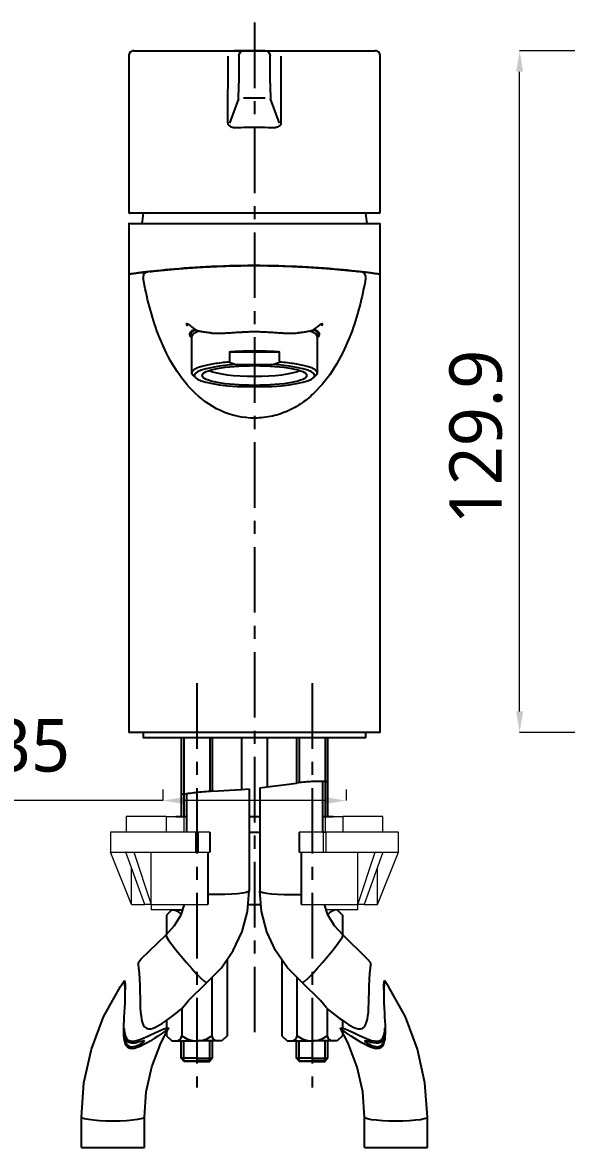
# Model space of a CAD drawing. Extents: x 0 to 790, y 0 to 579.
# Drawn here: x 235 to 338.8, y 168.7 to 383.2 of the extents above; entities that cross this region are included whole.
import ezdxf

# ---------------------------------------------------------------- set-up
doc = ezdxf.new("R2010")
doc.units = 0
doc.header["$LTSCALE"] = 10
doc.header["$MEASUREMENT"] = 0
doc.header["$PDMODE"] = 3
doc.header["$PDSIZE"] = -10
doc.linetypes.add('CENTER', pattern=[2, 1.25, -0.25, 0.25, -0.25])
doc.layers.get('0').update_dxf_attribs({"linetype": 'CONTINUOUS'})
doc.layers.get('DEFPOINTS').update_dxf_attribs({"linetype": 'CONTINUOUS'})
doc.layers.add('1', color=7, linetype='CONTINUOUS')
doc.layers.add('DEF_LAYER_ASSEM_MEMBER', color=7, linetype='CONTINUOUS')
doc.styles.add('Daelim Dimension', font='')
doc.styles.get('Daelim Dimension').set_extended_font_data('NanumGothic')
doc.dimstyles.new('DEFAULT', dxfattribs={"dimscale": 2, "dimtxt": 2, "dimasz": 2, "dimexe": 0, "dimexo": 2, "dimgap": 1, "dimtad": 1, "dimdec": 1, "dimzin": 9, "dimdsep": 46, "dimtxsty": 'Daelim Dimension', "dimcen": 0.5, "dimclrd": 252, "dimclre": 252, "dimclrt": 3, "dimadec": 1, "dimazin": 0, "dimtfac": 1, "dimtdec": 1, "dimtix": 1, "dimtmove": 0, "dimatfit": 3, "dimfxl": 1, "dimtolj": 1, "dimtzin": 1, "dimlwd": 9, "dimlwe": 9, "dimarcsym": 0})

# ---------------------------------------------------------------- blocks, each defined once
blk = doc.blocks.new('*D8')
at = {"color": 5, "lineweight": 9, "ltscale": 0.5, "transparency": 16777216}
for p, q in [((390.29, 377.81), (329.89, 377.81)), ((329.89, 251.86), (329.89, 373.81)), ((466.59, 247.86), (329.89, 247.86))]:
    blk.add_line(p, q, dxfattribs=at)
at = {"color": 5, "ltscale": 0.5, "transparency": 16777216}
for points in [[(329.22, 373.81), (330.55, 373.81), (329.89, 377.81)], [(329.22, 251.86), (330.55, 251.86), (329.89, 247.86)]]:
    blk.add_solid(points, dxfattribs=at)
at = {"layer": 'DEFPOINTS', "color": 0, "ltscale": 0.5, "transparency": 16777216}
for p in [(329.89, 377.81), (394.29, 377.81), (470.59, 247.86)]:
    blk.add_point(p, dxfattribs=at)
at = {"color": 7, "ltscale": 0.5, "transparency": 16777216, "insert": (316.48, 287.52), "char_height": 10, "attachment_point": 1, "rotation": 90, "style": 'Daelim Dimension'}
blk.add_mtext('\\A1;129.9', dxfattribs=at)
blk = doc.blocks.new('*D3')
at = {"color": 5, "lineweight": 9, "ltscale": 0.5, "transparency": 16777216}
for p, q in [((261.8, 236.97), (261.8, 234.88)), ((296.8, 236.97), (296.8, 234.88)), ((261.8, 234.88), (154.24, 234.88)), ((292.8, 234.88), (265.8, 234.88))]:
    blk.add_line(p, q, dxfattribs=at)
at = {"color": 5, "ltscale": 0.5, "transparency": 16777216}
for points in [[(265.8, 235.54), (265.8, 234.21), (261.8, 234.88)], [(292.8, 235.54), (292.8, 234.21), (296.8, 234.88)]]:
    blk.add_solid(points, dxfattribs=at)
at = {"layer": 'DEFPOINTS', "color": 0, "ltscale": 0.5, "transparency": 16777216}
for p in [(261.8, 240.97), (296.8, 240.97), (296.8, 234.88)]:
    blk.add_point(p, dxfattribs=at)
at = {"color": 7, "ltscale": 0.5, "transparency": 16777216, "insert": (201.83, 244.86), "char_height": 10, "attachment_point": 5, "style": 'Daelim Dimension'}
blk.add_mtext('\\A1;설치 구멍 {\\H1.25x;\\C256;Ø}35', dxfattribs=at)

msp = doc.modelspace()

# ---------------------------------------------------------------- linework, layer by layer
at = {"color": 1, "linetype": 'CENTER'}
for p, q in [((279.3, 383.2), (279.3, 189.42)), ((268.3, 257.26), (268.3, 180.16)), ((290.3, 257.26), (290.3, 180.16))]:
    msp.add_line(p, q, dxfattribs=at)
at = {"color": 7, "linetype": 'Continuous'}
for p, q in [((284.84, 237.88), (287.32, 238.22)), ((271.3, 236.66), (274.55, 236.86)), ((274.55, 236.86), (276.85, 237)), ((276.85, 237), (278.3, 237.13)), ((280.3, 237.32), (282.22, 237.54)), ((282.22, 237.54), (284.84, 237.88)), ((246.3, 168.74), (258.3, 168.74)), ((300.3, 168.74), (312.3, 168.74))]:
    msp.add_line(p, q, dxfattribs=at)
at = {"color": 0}
for p, q in [((263.52, 214.06), (262.52, 213.06)), ((262.52, 213.06), (262.52, 209.43)), ((263.52, 214.06), (265.61, 214.06)), ((295.07, 214.06), (296.07, 213.06)), ((296.07, 213.06), (296.07, 209.42)), ((274.07, 204.56), (274.07, 190.06)), ((284.52, 204.55), (284.52, 190.06)), ((271.18, 201.18), (271.18, 190.06)), ((287.41, 201.17), (287.41, 190.06)), ((265.41, 195.21), (265.41, 190.06)), ((293.18, 195.21), (293.18, 190.06)), ((262.52, 192.98), (262.52, 191.52)), ((296.07, 192.98), (296.07, 191.51)), ((262.52, 190.76), (262.52, 190.06)), ((262.52, 190.06), (263.52, 189.06)), ((263.52, 189.06), (268.3, 189.06)), ((273.07, 189.06), (268.3, 189.06)), ((274.07, 190.06), (273.07, 189.06)), ((284.52, 190.06), (285.52, 189.06)), ((285.52, 189.06), (290.3, 189.06)), ((295.07, 189.06), (290.3, 189.06)), ((296.07, 190.06), (295.07, 189.06)), ((296.07, 190.75), (296.07, 190.06))]:
    msp.add_line(p, q, dxfattribs=at)
for centre, radius, start, end in [((263.28, 211.31), 2.76, 42.4316, 84.8383), ((295.32, 211.31), 2.76, 95.1617, 137.6283), ((264.28, 190.2), 1.14, 271.0144, 352.8506), ((268.3, 193.73), 4.67, 231.7868, 270), ((268.3, 193.73), 4.67, 270, 308.2132), ((272.32, 190.2), 1.14, 187.1494, 268.9856), ((286.28, 190.2), 1.14, 271.0144, 352.8506), ((290.3, 193.73), 4.67, 231.7868, 270), ((290.3, 193.73), 4.67, 270, 308.2132), ((294.32, 190.2), 1.14, 187.1494, 268.9856)]:
    msp.add_arc(centre, radius, start, end, dxfattribs=at)
at = {"color": 7, "linetype": 'Continuous'}
for points, start_tangent, end_tangent in [([(293.3, 238.46), (292.22, 238.5), (291.08, 238.51), (289.89, 238.47), (288.63, 238.37), (287.3, 238.22)], (-0.998155, 0.06072), (-0.99186, -0.127337)), ([(271.3, 236.66), (269.61, 236.53), (268.07, 236.37), (266.64, 236.2), (265.3, 236.05)], (-0.997496, -0.070729), (-0.994092, -0.108545))]:
    msp.add_spline(points, degree=3, dxfattribs=dict(at, start_tangent=start_tangent, end_tangent=end_tangent))
at = {"layer": '1'}
for p, q in [((277.25, 377.81), (275.41, 377.81)), ((275.41, 377.81), (277.27, 377.81)), ((281.33, 377.81), (277.27, 377.81)), ((277.27, 377.81), (281.33, 377.81)), ((281.33, 377.81), (283.19, 377.81)), ((255.3, 376.81), (255.3, 347.14)), ((255.3, 376.81), (255.3, 376.81)), ((274.24, 364.21), (274.26, 376.8)), ((276.3, 376.81), (276.3, 371.63)), ((282.3, 371.63), (282.3, 376.81)), ((284.33, 376.8), (284.35, 364.2)), ((303.3, 347.15), (303.3, 376.81)), ((303.3, 376.81), (303.3, 376.81)), ((276.22, 368.65), (274.55, 364.04)), ((277.23, 368.86), (281.36, 368.86)), ((284.05, 364.04), (282.38, 368.65)), ((303.07, 346.86), (255.53, 346.86)), ((255.3, 344.86), (255.3, 247.86)), ((303.3, 247.86), (303.3, 344.86)), ((267.31, 323.28), (267.31, 316.4)), ((291.29, 316.35), (291.29, 323.28)), ((274.5, 320.44), (284.09, 320.44)), ((275.97, 317.98), (282.63, 317.98)), ((267.53, 315.97), (268.02, 315.5)), ((290.58, 315.5), (291.07, 315.97)), ((275.97, 313.84), (282.63, 313.84)), ((303.3, 247.86), (255.3, 247.86)), ((258.05, 247.86), (258.05, 246.86)), ((300.55, 246.86), (258.05, 246.86)), ((265.3, 246.86), (265.3, 231.86)), ((265.8, 246.86), (265.8, 231.86)), ((270.8, 246.86), (270.8, 236.63)), ((271.3, 236.66), (271.3, 246.86)), ((276.8, 246.86), (276.8, 237)), ((281.8, 237.49), (281.8, 246.86)), ((287.3, 246.86), (287.3, 238.22)), ((287.8, 246.86), (287.8, 238.28)), ((292.8, 246.86), (292.8, 231.86)), ((293.3, 231.86), (293.3, 246.86)), ((300.55, 246.86), (300.55, 247.86)), ((264.3, 231.86), (266.3, 231.86)), ((278.3, 231.86), (280.3, 231.86)), ((292.3, 231.86), (294.3, 231.86)), ((278.3, 228.86), (280.3, 228.86)), ((278.07, 215.06), (280.52, 215.06))]:
    msp.add_line(p, q, dxfattribs=at)
at = {"layer": '1', "color": 7, "linetype": 'Continuous', "lineweight": 18}
for p, q in [((254.8, 231.86), (254.8, 228.86)), ((262.42, 231.86), (254.8, 231.86)), ((262.42, 231.86), (265.8, 231.86)), ((265.8, 231.86), (266.3, 231.86)), ((265.8, 231.86), (265.8, 228.86)), ((292.3, 231.86), (292.8, 231.86)), ((292.8, 231.86), (296.18, 231.86)), ((292.8, 231.86), (292.8, 228.86)), ((303.8, 231.86), (296.18, 231.86)), ((303.8, 228.86), (303.8, 231.86)), ((251.8, 228.86), (251.8, 225.06)), ((270.75, 228.86), (251.8, 228.86)), ((306.8, 228.86), (287.84, 228.86)), ((292.3, 228.86), (292.46, 228.86)), ((292.46, 228.86), (292.96, 228.86)), ((306.8, 225.06), (306.8, 228.86)), ((251.8, 225.06), (251.84, 225.06)), ((251.84, 225.06), (254.77, 225.06)), ((255.83, 215.06), (251.84, 225.06)), ((258.35, 215.06), (254.77, 225.06)), ((254.77, 225.06), (254.77, 225.06)), ((254.78, 225.06), (256.25, 225.06)), ((256.25, 225.06), (259.6, 215.06)), ((256.25, 225.06), (270.75, 225.06)), ((259.6, 215.06), (259.6, 225.06)), ((287.84, 225.06), (302.33, 225.06)), ((292.3, 225.06), (292.46, 225.06)), ((292.46, 225.06), (292.96, 225.06)), ((299, 215.06), (299, 225.06)), ((299, 215.06), (302.33, 225.06)), ((303.81, 225.06), (300.25, 215.06)), ((302.33, 225.06), (302.33, 225.06)), ((302.35, 225.06), (303.81, 225.06)), ((302.76, 215.06), (306.76, 225.06)), ((303.81, 225.06), (306.76, 225.06)), ((306.76, 225.06), (306.76, 225.06)), ((306.76, 225.06), (306.76, 225.06)), ((306.8, 225.06), (306.76, 225.06)), ((255.83, 215.06), (255.83, 222.09)), ((302.76, 215.06), (302.76, 222.13)), ((255.83, 215.06), (258.35, 215.06)), ((259.6, 215.06), (258.35, 215.06)), ((259.6, 215.06), (259.6, 214.06)), ((259.6, 215.06), (270.37, 215.06)), ((288.22, 215.06), (299, 215.06)), ((299, 214.06), (299, 215.06)), ((300.25, 215.06), (299, 215.06)), ((300.25, 215.06), (302.76, 215.06)), ((265.61, 214.06), (259.6, 214.06)), ((299, 214.06), (292.98, 214.06))]:
    msp.add_line(p, q, dxfattribs=at)
at = {"layer": '1', "color": 7, "linetype": 'Continuous', "lineweight": 13}
for p, q in [((262.42, 231.86), (262.42, 228.86)), ((296.18, 231.86), (296.18, 228.86)), ((292.46, 225.06), (292.46, 228.86)), ((292.96, 225.06), (292.96, 228.86))]:
    msp.add_line(p, q, dxfattribs=at)
at = {"layer": '1'}
for centre, start, end in [((307.55, 339.86), 171.9523, 174.261), ((251.05, 339.86), 5.739, 8.0477)]:
    msp.add_arc(centre, 50, start, end, dxfattribs=at)
for centre, major_axis, ratio, start_param, end_param in [((256.3, 376.81), (0, -1), 0.999993, 3.141265, 4.715975), ((277.27, 376.81), (0, -1), 0.99958, 3.141593, 4.712389), ((281.33, 376.81), (0, 1), 0.99958, 4.712389, 6.283185), ((302.3, 376.81), (0, 1), 0.999997, 4.711149, 6.283325), ((276.21, 371.63), (0, 3), 0.028986, 3.232122, 4.712389), ((282.39, 371.63), (0, 3), 0.028986, 1.570796, 3.051063), ((279.3, 323.77), (-12.4, 0), 0.188219, 5.956091, 6.540318), ((279.3, 323.77), (-12.2, 0), 0.188219, 5.936039, 6.283185), ((279.3, 323.28), (11.99, 0), 0.188219, 2.647184, 3.141593), ((279.3, 323.77), (11.49, 0), 0.188219, 2.827826, 3.059126), ((279.3, 323.28), (11.99, 0), 0.188219, 0, 0.496175), ((279.3, 323.77), (11.49, 0), 0.188219, 0.082369, 0.312981), ((279.3, 323.77), (-12.2, 0), 0.188219, 2.95457, 3.484026), ((279.3, 323.77), (-12.4, 0), 0.188219, 2.88446, 3.468687), ((279.3, 323.77), (-12.2, 0), 0.188219, 0, 0.187023), ((279.3, 315.91), (11.49, 0), 0.188219, 1.864554, 4.418631), ((279.3, 315.91), (11.49, 0), 0.188219, 5.006147, 7.560224), ((279.3, 317.54), (-9.39, 0), 0.188219, 0.400455, 1.570796), ((279.3, 317.54), (-9.39, 0), 0.188219, 1.570796, 2.741138)]:
    msp.add_ellipse(centre, major_axis=major_axis, ratio=ratio, start_param=start_param, end_param=end_param, dxfattribs=at)
msp.add_ellipse((279.3, 315.91), major_axis=(9.99, 0), ratio=0.188219, dxfattribs=at)
at = {"layer": '1', "color": 7, "linetype": 'Continuous', "lineweight": 18}
for centre, major_axis, ratio, start_param, end_param in [((279.98, 154.4), (-25.32, 70.62), 0.175251, 6.272916, 6.274254), ((279.95, 158.25), (23.99, 66.77), 0.180158, 0.118629, 0.120004)]:
    msp.add_ellipse(centre, major_axis=major_axis, ratio=ratio, start_param=start_param, end_param=end_param, dxfattribs=at)
at = {"layer": '1'}
for points, knots in [([(256.3, 377.81), (256.3, 377.81), (256.3, 377.81), (256.3, 377.81), (256.3, 377.81), (256.31, 377.81), (256.31, 377.81), (256.32, 377.81), (256.33, 377.81), (256.38, 377.81), (256.45, 377.81), (256.64, 377.81), (256.76, 377.81), (257.06, 377.81), (257.24, 377.81), (257.55, 377.81), (257.66, 377.81), (257.8, 377.81), (257.83, 377.81), (257.89, 377.81), (257.99, 377.81), (258.08, 377.81), (258.41, 377.81), (258.69, 377.81), (259.31, 377.81), (259.64, 377.81), (260.35, 377.81), (260.73, 377.81), (261.34, 377.81), (261.55, 377.81), (261.82, 377.81), (261.87, 377.81), (261.98, 377.81), (262.14, 377.81), (262.31, 377.81), (262.87, 377.81), (263.34, 377.81), (264.31, 377.81), (264.81, 377.81), (265.85, 377.81), (266.39, 377.81), (267.09, 377.81), (267.3, 377.81), (267.51, 377.81), (267.66, 377.81), (267.73, 377.81), (268.09, 377.81), (268.38, 377.81), (269.26, 377.81), (269.86, 377.81), (270.47, 377.81)], [0, 0, 0, 0, 0.017409, 0.017409, 0.026507, 0.026507, 0.035605, 0.035605, 0.053801, 0.053801, 0.126585, 0.126585, 0.19937, 0.19937, 0.272154, 0.272154, 0.308547, 0.308547, 0.317645, 0.317645, 0.326743, 0.344939, 0.344939, 0.417724, 0.417724, 0.490508, 0.490508, 0.563293, 0.563293, 0.599685, 0.599685, 0.608783, 0.608783, 0.617881, 0.636077, 0.636077, 0.708862, 0.708862, 0.781646, 0.781646, 0.854431, 0.854431, 0.872627, 0.881725, 0.881725, 0.890823, 0.890823, 0.927215, 0.927215, 1, 1, 1, 1]), ([(270.47, 377.81), (270.65, 377.81), (271, 377.81), (271.51, 377.81), (271.83, 377.81), (272.06, 377.81), (272.14, 377.81), (272.3, 377.81), (272.37, 377.81), (272.6, 377.81), (272.88, 377.81), (273.29, 377.81), (273.66, 377.81), (273.89, 377.81), (274.05, 377.81), (274.11, 377.81), (274.21, 377.81), (274.26, 377.81), (274.4, 377.81), (274.59, 377.81), (274.75, 377.81), (274.84, 377.81), (274.85, 377.81), (274.89, 377.81), (274.94, 377.81), (274.99, 377.81), (275.08, 377.81), (275.18, 377.81), (275.3, 377.81), (275.38, 377.81), (275.4, 377.81), (275.41, 377.81)], [0, 0, 0, 0, 0.0625, 0.125, 0.1875, 0.1875, 0.21875, 0.21875, 0.25, 0.25, 0.3125, 0.375, 0.4375, 0.5, 0.5, 0.53125, 0.53125, 0.5625, 0.5625, 0.625, 0.6875, 0.6875, 0.703125, 0.703125, 0.71875, 0.75, 0.75, 0.8125, 0.875, 0.9375, 1, 1, 1, 1]), ([(283.19, 377.81), (283.19, 377.81), (283.2, 377.81), (283.21, 377.81), (283.22, 377.81), (283.22, 377.81), (283.25, 377.81), (283.3, 377.81), (283.42, 377.81), (283.57, 377.81), (283.71, 377.81), (283.81, 377.81), (283.85, 377.81), (283.91, 377.81), (283.93, 377.81), (283.97, 377.81), (284.08, 377.81), (284.28, 377.81), (284.49, 377.81), (284.65, 377.81), (284.71, 377.81), (284.79, 377.81), (284.82, 377.81), (284.88, 377.81), (285.03, 377.81), (285.31, 377.81), (285.71, 377.81), (286.14, 377.81), (286.45, 377.81), (286.69, 377.81), (286.77, 377.81), (286.93, 377.81), (287.01, 377.81), (287.26, 377.81), (287.59, 377.81), (287.94, 377.81), (288.12, 377.81)], [0, 0, 0, 0, 0.03125, 0.046875, 0.046875, 0.0625, 0.0625, 0.125, 0.1875, 0.25, 0.3125, 0.3125, 0.34375, 0.34375, 0.359375, 0.359375, 0.375, 0.4375, 0.5, 0.5, 0.53125, 0.53125, 0.546875, 0.546875, 0.5625, 0.625, 0.6875, 0.75, 0.8125, 0.8125, 0.84375, 0.84375, 0.875, 0.875, 0.9375, 1, 1, 1, 1]), ([(288.12, 377.81), (288.73, 377.81), (289.33, 377.81), (290.49, 377.81), (291.06, 377.81), (292.17, 377.81), (292.71, 377.81), (293.49, 377.81), (293.75, 377.81), (294.07, 377.81), (294.14, 377.81), (294.26, 377.81), (294.45, 377.81), (294.64, 377.81), (295.25, 377.81), (295.72, 377.81), (296.61, 377.81), (297.03, 377.81), (297.84, 377.81), (298.22, 377.81), (298.67, 377.81), (298.8, 377.81), (298.93, 377.81), (299.02, 377.81), (299.06, 377.81), (299.27, 377.81), (299.43, 377.81), (299.9, 377.81), (300.18, 377.81), (300.7, 377.81), (300.93, 377.81), (301.34, 377.81), (301.52, 377.81), (301.71, 377.81), (301.75, 377.81), (301.82, 377.81), (301.85, 377.81), (301.95, 377.81), (302, 377.81), (302.15, 377.81), (302.22, 377.81), (302.28, 377.81), (302.3, 377.81), (302.3, 377.81)], [0, 0, 0, 0, 0.072759, 0.072759, 0.145519, 0.145519, 0.218278, 0.218278, 0.254658, 0.254658, 0.263753, 0.263753, 0.272848, 0.291038, 0.291038, 0.363797, 0.363797, 0.436557, 0.436557, 0.509316, 0.509316, 0.527506, 0.536601, 0.536601, 0.545696, 0.545696, 0.582075, 0.582075, 0.654835, 0.654835, 0.727594, 0.727594, 0.800354, 0.800354, 0.818544, 0.818544, 0.836733, 0.836733, 0.873113, 0.873113, 0.945873, 0.945873, 1, 1, 1, 1]), ([(275.24, 363.2), (275.17, 363.2), (275.1, 363.2), (274.91, 363.24), (274.8, 363.29), (274.61, 363.41), (274.52, 363.48), (274.39, 363.66), (274.33, 363.76), (274.26, 363.96), (274.24, 364.07), (274.24, 364.19), (274.24, 364.2), (274.24, 364.21)], [0, 0, 0, 0, 0.140187, 0.140187, 0.358655, 0.358655, 0.571587, 0.571587, 0.778619, 0.778619, 0.982536, 0.982536, 1, 1, 1, 1]), ([(275.24, 363.2), (276.59, 363.22), (277.95, 363.23), (280.67, 363.23), (282.02, 363.22), (283.35, 363.2)], [0, 0, 0, 0, 0.502581, 0.502581, 1, 1, 1, 1]), ([(284.35, 364.2), (284.36, 364.14), (284.35, 364.09), (284.32, 363.92), (284.29, 363.81), (284.18, 363.62), (284.12, 363.53), (283.96, 363.38), (283.86, 363.32), (283.66, 363.24), (283.56, 363.21), (283.41, 363.2), (283.38, 363.2), (283.35, 363.2)], [0, 0, 0, 0, 0.107785, 0.107785, 0.317793, 0.317793, 0.522496, 0.522496, 0.727345, 0.727345, 0.936511, 0.936511, 1, 1, 1, 1]), ([(255.3, 347.14), (255.3, 347.13), (255.3, 347.13), (255.3, 347.07), (255.32, 346.97), (255.39, 346.88), (255.48, 346.86), (255.53, 346.86)], [0, 0, 0, 0, 0.008018, 0.008018, 0.338679, 0.669339, 1, 1, 1, 1]), ([(303.07, 346.86), (303.12, 346.86), (303.2, 346.88), (303.28, 346.97), (303.3, 347.07), (303.3, 347.13), (303.3, 347.14)], [0, 0, 0, 0, 0.328434, 0.656868, 0.985303, 1, 1, 1, 1]), ([(255.3, 344.86), (255.3, 344.86), (255.3, 344.86), (255.3, 344.86), (255.3, 344.86), (255.31, 344.86), (255.32, 344.86), (255.35, 344.86), (255.4, 344.86), (255.5, 344.86), (255.59, 344.86), (255.62, 344.86), (255.68, 344.86), (255.72, 344.86), (255.91, 344.86), (256.1, 344.86), (256.44, 344.86), (256.57, 344.86), (256.73, 344.86), (256.77, 344.86), (256.83, 344.86), (256.94, 344.86), (257.05, 344.86), (257.42, 344.86), (257.76, 344.86), (258.22, 344.86), (258.32, 344.86), (258.51, 344.86), (258.61, 344.86), (258.91, 344.86), (259.33, 344.86), (259.78, 344.86), (260.13, 344.86), (260.31, 344.86), (260.5, 344.86), (260.62, 344.86), (260.68, 344.86), (261.24, 344.86), (261.77, 344.86), (262.6, 344.86), (262.88, 344.86), (263.32, 344.86), (263.47, 344.86), (263.77, 344.86), (263.92, 344.86), (264.68, 344.86), (265.31, 344.86), (266.12, 344.86), (266.29, 344.86), (266.54, 344.86), (266.62, 344.86), (266.79, 344.86), (267.21, 344.86), (267.63, 344.86), (268.67, 344.86), (269.38, 344.86), (270.2, 344.86), (270.29, 344.86), (270.47, 344.86), (270.75, 344.86), (271.02, 344.86), (271.58, 344.86), (272.32, 344.86), (273.08, 344.86), (273.65, 344.86), (273.84, 344.86), (274.23, 344.86), (274.42, 344.86), (275.38, 344.86), (276.16, 344.86), (277.13, 344.86), (277.43, 344.86), (277.72, 344.86), (277.92, 344.86), (278.02, 344.86), (278.51, 344.86), (278.9, 344.86), (280.08, 344.86), (280.86, 344.86), (281.84, 344.86), (282.03, 344.86), (282.42, 344.86), (282.62, 344.86), (283.2, 344.86), (283.98, 344.86), (284.74, 344.86), (285.31, 344.86), (285.5, 344.86), (285.79, 344.86), (285.88, 344.86), (286.07, 344.86), (286.16, 344.86), (287.01, 344.86), (287.75, 344.86), (288.84, 344.86), (289.2, 344.86), (289.91, 344.86), (290.26, 344.86), (291.3, 344.86), (291.97, 344.86), (292.71, 344.86), (292.79, 344.86), (292.95, 344.86), (293.03, 344.86), (293.27, 344.86), (293.43, 344.86), (293.91, 344.86), (294.52, 344.86), (295.12, 344.86), (295.55, 344.86), (295.7, 344.86), (295.98, 344.86), (296.12, 344.86), (296.82, 344.86), (297.35, 344.86), (298.09, 344.86), (298.34, 344.86), (298.63, 344.86), (298.69, 344.86), (298.8, 344.86), (298.97, 344.86), (299.14, 344.86), (299.69, 344.86), (300.09, 344.86), (300.55, 344.86), (300.64, 344.86), (300.78, 344.86), (300.82, 344.86), (300.91, 344.86), (301.12, 344.86), (301.48, 344.86), (301.76, 344.86), (301.96, 344.86), (302.05, 344.86), (302.14, 344.86), (302.2, 344.86), (302.23, 344.86), (302.49, 344.86), (302.68, 344.86), (302.87, 344.86), (302.91, 344.86), (302.98, 344.86), (303.01, 344.86), (303.09, 344.86), (303.14, 344.86), (303.2, 344.86), (303.22, 344.86), (303.25, 344.86), (303.26, 344.86), (303.29, 344.86), (303.3, 344.86), (303.3, 344.86)], [0, 0, 0, 0, 0.003891, 0.003891, 0.007797, 0.007797, 0.01561, 0.01561, 0.031235, 0.046861, 0.046861, 0.054673, 0.054673, 0.062486, 0.062486, 0.093736, 0.093736, 0.109361, 0.109361, 0.113268, 0.113268, 0.117174, 0.124987, 0.124987, 0.156237, 0.156237, 0.16405, 0.16405, 0.171862, 0.171862, 0.187488, 0.203113, 0.203113, 0.210926, 0.214832, 0.214832, 0.218738, 0.218738, 0.249989, 0.249989, 0.265614, 0.265614, 0.273426, 0.273426, 0.281239, 0.281239, 0.31249, 0.31249, 0.320302, 0.320302, 0.324208, 0.324208, 0.328115, 0.34374, 0.34374, 0.374991, 0.374991, 0.378897, 0.378897, 0.382803, 0.390616, 0.390616, 0.406241, 0.421866, 0.421866, 0.429679, 0.429679, 0.437491, 0.437491, 0.468742, 0.468742, 0.476555, 0.480461, 0.480461, 0.484367, 0.484367, 0.499992, 0.499992, 0.531243, 0.531243, 0.539056, 0.539056, 0.546868, 0.546868, 0.562493, 0.578119, 0.578119, 0.585931, 0.585931, 0.589838, 0.589838, 0.593744, 0.593744, 0.624994, 0.624994, 0.64062, 0.64062, 0.656245, 0.656245, 0.687495, 0.687495, 0.691402, 0.691402, 0.695308, 0.695308, 0.70312, 0.70312, 0.718746, 0.734371, 0.734371, 0.742184, 0.742184, 0.749996, 0.749996, 0.781247, 0.781247, 0.796872, 0.796872, 0.800778, 0.800778, 0.804685, 0.812497, 0.812497, 0.843748, 0.843748, 0.85156, 0.85156, 0.855467, 0.855467, 0.859373, 0.874998, 0.890623, 0.890623, 0.898436, 0.902342, 0.902342, 0.906249, 0.906249, 0.937499, 0.937499, 0.945312, 0.945312, 0.953124, 0.953124, 0.96875, 0.96875, 0.976562, 0.976562, 0.984375, 0.984375, 1, 1, 1, 1]), ([(299.49, 335.71), (300.26, 335.62), (300.93, 335.53), (302.68, 335.32), (303.3, 335.23), (303.3, 335.23), (302.67, 335.32), (300.26, 335.62), (298.47, 335.83), (294.01, 336.26), (291.34, 336.47), (285.52, 336.77), (282.37, 336.86), (276.09, 336.86), (272.95, 336.77), (267.14, 336.47), (264.48, 336.25), (260.05, 335.82), (258.27, 335.61), (255.89, 335.31), (255.28, 335.23), (255.32, 335.23), (255.96, 335.32), (257.69, 335.54), (258.3, 335.61), (259.01, 335.69)], [0, 0, 0, 0, 0.042042, 0.042042, 0.133951, 0.133951, 0.225859, 0.225859, 0.317768, 0.317768, 0.409677, 0.409677, 0.501585, 0.501585, 0.593494, 0.593494, 0.685402, 0.685402, 0.777311, 0.777311, 0.869219, 0.869219, 0.961128, 0.961128, 1, 1, 1, 1]), ([(259.35, 335.73), (259.65, 335.77), (259.95, 335.8), (260.4, 335.85), (260.55, 335.86), (260.86, 335.9), (261.01, 335.91), (261.32, 335.94), (261.47, 335.96), (261.7, 335.98), (261.78, 335.99), (261.9, 336), (261.94, 336.01), (261.99, 336.01), (262.01, 336.01), (262.05, 336.02), (262.07, 336.02), (262.13, 336.03), (262.17, 336.03), (262.23, 336.03), (262.23, 336.04), (262.25, 336.04), (262.25, 336.04), (262.26, 336.04), (262.27, 336.04), (262.28, 336.04), (262.29, 336.04), (262.3, 336.04), (262.3, 336.04), (262.31, 336.04), (262.32, 336.04), (262.34, 336.05), (262.35, 336.05), (262.39, 336.05), (262.41, 336.05), (262.46, 336.06), (262.49, 336.06), (262.58, 336.07), (262.65, 336.08), (262.82, 336.09), (262.92, 336.1), (263.06, 336.11), (263.08, 336.12), (263.14, 336.12), (263.23, 336.13), (263.33, 336.14), (263.52, 336.16), (263.66, 336.17), (263.97, 336.19), (264.13, 336.21), (264.39, 336.23), (264.48, 336.24), (264.62, 336.25), (264.66, 336.25), (264.76, 336.26), (264.81, 336.27), (265.05, 336.29), (265.26, 336.3), (265.68, 336.33), (265.9, 336.35), (266.35, 336.39), (266.59, 336.4), (266.95, 336.43), (267.08, 336.44), (267.27, 336.45), (267.33, 336.45), (267.46, 336.46), (267.52, 336.47), (267.84, 336.49), (268.1, 336.51), (268.63, 336.54), (268.9, 336.55), (269.31, 336.58), (269.44, 336.59), (269.72, 336.6), (269.86, 336.61), (270.07, 336.62), (270.14, 336.62), (270.28, 336.63), (270.35, 336.63), (270.49, 336.64), (270.56, 336.64), (270.7, 336.65), (270.77, 336.65), (270.98, 336.66), (271.12, 336.67), (271.4, 336.68), (271.54, 336.69), (271.97, 336.71), (272.25, 336.72), (273.09, 336.75), (273.66, 336.77), (274.79, 336.8), (275.35, 336.82), (276.48, 336.84), (277.04, 336.85), (277.89, 336.86), (278.17, 336.86), (278.59, 336.86), (278.73, 336.86), (279.02, 336.86), (279.16, 336.86), (279.44, 336.86), (279.58, 336.86), (279.86, 336.86), (280, 336.86), (280.43, 336.86), (280.71, 336.86), (281.55, 336.85), (282.12, 336.84), (283.25, 336.82), (283.81, 336.8), (284.94, 336.77), (285.5, 336.75), (286.35, 336.72), (286.63, 336.71), (287.05, 336.69), (287.19, 336.68), (287.47, 336.67), (287.61, 336.66), (287.83, 336.65), (287.9, 336.65), (288.04, 336.64), (288.11, 336.64), (288.25, 336.63), (288.32, 336.63), (288.46, 336.62), (288.53, 336.62), (288.74, 336.61), (288.88, 336.6), (289.15, 336.59), (289.29, 336.58), (289.7, 336.55), (289.96, 336.54), (290.49, 336.51), (290.75, 336.49), (291.08, 336.47), (291.14, 336.46), (291.27, 336.45), (291.33, 336.45), (291.52, 336.44), (291.64, 336.43), (292.01, 336.4), (292.24, 336.39), (292.7, 336.35), (292.92, 336.33), (293.34, 336.3), (293.54, 336.29), (293.79, 336.27), (293.84, 336.26), (293.93, 336.25), (294.07, 336.24), (294.21, 336.23), (294.47, 336.21), (294.63, 336.19), (294.93, 336.17), (295.07, 336.16), (295.27, 336.14), (295.33, 336.13), (295.42, 336.12), (295.45, 336.12), (295.51, 336.12), (295.54, 336.11), (295.68, 336.1), (295.77, 336.09), (295.94, 336.08), (296.02, 336.07), (296.11, 336.06), (296.14, 336.06), (296.18, 336.05), (296.21, 336.05), (296.24, 336.05), (296.26, 336.05), (296.28, 336.04), (296.28, 336.04), (296.29, 336.04), (296.3, 336.04), (296.31, 336.04), (296.32, 336.04), (296.33, 336.04), (296.33, 336.04), (296.34, 336.04), (296.35, 336.04), (296.36, 336.04), (296.37, 336.03), (296.42, 336.03), (296.46, 336.03), (296.52, 336.02), (296.54, 336.02), (296.58, 336.01), (296.6, 336.01), (296.66, 336.01), (296.7, 336), (296.81, 335.99), (296.89, 335.98), (297.12, 335.96), (297.28, 335.94), (297.59, 335.91), (297.74, 335.9), (298.04, 335.86), (298.19, 335.85), (298.65, 335.8), (298.94, 335.77), (299.24, 335.73)], [0, 0, 0, 0, 0.125, 0.125, 0.1875, 0.1875, 0.25, 0.25, 0.3125, 0.3125, 0.34375, 0.34375, 0.359375, 0.359375, 0.367188, 0.367188, 0.375, 0.375, 0.390625, 0.390625, 0.392578, 0.392578, 0.394531, 0.394531, 0.396484, 0.396484, 0.398438, 0.398438, 0.399414, 0.399414, 0.400391, 0.400391, 0.402344, 0.402344, 0.404297, 0.404297, 0.40625, 0.40625, 0.410156, 0.410156, 0.414063, 0.414063, 0.415039, 0.415039, 0.416016, 0.417969, 0.417969, 0.421875, 0.421875, 0.425781, 0.425781, 0.427734, 0.427734, 0.428711, 0.428711, 0.429688, 0.429688, 0.433594, 0.433594, 0.4375, 0.4375, 0.441406, 0.441406, 0.443359, 0.443359, 0.444336, 0.444336, 0.445313, 0.445313, 0.449219, 0.449219, 0.453125, 0.453125, 0.455078, 0.455078, 0.457031, 0.457031, 0.458008, 0.458008, 0.458984, 0.458984, 0.459961, 0.459961, 0.460938, 0.460938, 0.462891, 0.462891, 0.464844, 0.464844, 0.46875, 0.46875, 0.476563, 0.476563, 0.484375, 0.484375, 0.492188, 0.492188, 0.496094, 0.496094, 0.498047, 0.498047, 0.5, 0.5, 0.501953, 0.501953, 0.503906, 0.503906, 0.507813, 0.507813, 0.515625, 0.515625, 0.523438, 0.523438, 0.53125, 0.53125, 0.535156, 0.535156, 0.537109, 0.537109, 0.539063, 0.539063, 0.540039, 0.540039, 0.541016, 0.541016, 0.541992, 0.541992, 0.542969, 0.542969, 0.544922, 0.544922, 0.546875, 0.546875, 0.550781, 0.550781, 0.554688, 0.554688, 0.555664, 0.555664, 0.556641, 0.556641, 0.558594, 0.558594, 0.5625, 0.5625, 0.566406, 0.566406, 0.570313, 0.570313, 0.571289, 0.571289, 0.572266, 0.574219, 0.574219, 0.578125, 0.578125, 0.582031, 0.582031, 0.583984, 0.583984, 0.584961, 0.584961, 0.585938, 0.585938, 0.589844, 0.589844, 0.59375, 0.59375, 0.595703, 0.595703, 0.597656, 0.597656, 0.599609, 0.599609, 0.600586, 0.600586, 0.601563, 0.601563, 0.603516, 0.603516, 0.605469, 0.605469, 0.607422, 0.607422, 0.609375, 0.609375, 0.625, 0.625, 0.632813, 0.632813, 0.640625, 0.640625, 0.65625, 0.65625, 0.6875, 0.6875, 0.75, 0.75, 0.8125, 0.8125, 0.875, 0.875, 1, 1, 1, 1]), ([(259.01, 335.69), (258.79, 335.67), (258.58, 335.59), (258.31, 335.34), (258.22, 335.24), (258.09, 334.95), (258.04, 334.74), (258.08, 334.53)], [0, 0, 0, 0, 0.500723, 0.500723, 0.750381, 0.750381, 1, 1, 1, 1]), ([(300.51, 334.5), (300.56, 334.71), (300.51, 334.94), (300.37, 335.24), (300.29, 335.34), (299.99, 335.61), (299.75, 335.69), (299.5, 335.7)], [0, 0, 0, 0, 0.244998, 0.244998, 0.475651, 0.475651, 1, 1, 1, 1]), ([(300.51, 334.49), (299.88, 330.78), (298.97, 327.2), (296.91, 321.81), (296.01, 319.88), (293.86, 316.24), (292.6, 314.53), (290.38, 312.27), (289.58, 311.57), (287.83, 310.29), (286.88, 309.72), (284.88, 308.78), (283.81, 308.41), (281.61, 307.92), (280.49, 307.79), (277.07, 307.78), (274.8, 308.29), (270.78, 310.14), (269.01, 311.47), (266.02, 314.5), (264.75, 316.23), (262.59, 319.87), (261.69, 321.81), (259.62, 327.21), (258.71, 330.79), (258.08, 334.53)], [0, 0, 0, 0, 0.149816, 0.149816, 0.237183, 0.237183, 0.32455, 0.32455, 0.368234, 0.368234, 0.411917, 0.411917, 0.455601, 0.455601, 0.499284, 0.499284, 0.586651, 0.586651, 0.674019, 0.674019, 0.761386, 0.761386, 0.848753, 0.848753, 1, 1, 1, 1]), ([(266.45, 325.48), (266.38, 325.62), (266.34, 325.73), (266.32, 325.9), (266.44, 325.85), (266.86, 325.55), (267.15, 325.31), (267.77, 324.82), (268.08, 324.61), (268.42, 324.43)], [0, 0, 0, 0, 0.153293, 0.153293, 0.457728, 0.457728, 0.762163, 0.762163, 1, 1, 1, 1]), ([(266.4, 325.5), (266.4, 325.5), (266.4, 325.5), (266.41, 325.48), (266.43, 325.42), (266.44, 325.38)], [0, 0, 0, 0, 0.053828, 0.565319, 1, 1, 1, 1]), ([(270.89, 324.04), (270.7, 324.06), (270.51, 324.07), (270.16, 324.11), (269.98, 324.13), (269.65, 324.18), (269.49, 324.21), (269.3, 324.24), (269.26, 324.25), (269.19, 324.26), (269.08, 324.28), (268.97, 324.3), (268.76, 324.35), (268.63, 324.38), (268.44, 324.42), (268.38, 324.44), (268.26, 324.46), (268.2, 324.48), (268.09, 324.5), (268.04, 324.52), (267.96, 324.53), (267.93, 324.54), (267.88, 324.55), (267.86, 324.55), (267.81, 324.55), (267.78, 324.56), (267.74, 324.56), (267.71, 324.56), (267.67, 324.55), (267.64, 324.55), (267.6, 324.54), (267.58, 324.53), (267.56, 324.52)], [0, 0, 0, 0, 0.125, 0.125, 0.25, 0.25, 0.375, 0.375, 0.40625, 0.40625, 0.4375, 0.5, 0.5, 0.625, 0.625, 0.6875, 0.6875, 0.75, 0.75, 0.8125, 0.8125, 0.84375, 0.84375, 0.875, 0.875, 0.90625, 0.90625, 0.9375, 0.9375, 0.96875, 0.96875, 1, 1, 1, 1]), ([(270.89, 324.04), (271.17, 324.02), (271.46, 324), (272.06, 323.98), (272.38, 323.98), (272.79, 323.98), (272.87, 323.99), (272.99, 323.99), (273.03, 323.99), (273.12, 323.99), (273.16, 323.99), (273.37, 324), (273.54, 324), (274.06, 324.03), (274.41, 324.05), (275.13, 324.09), (275.49, 324.12), (276.05, 324.15), (276.24, 324.16), (276.52, 324.18), (276.62, 324.19), (276.81, 324.2), (276.9, 324.2), (277.38, 324.23), (277.76, 324.25), (278.34, 324.27), (278.72, 324.28), (279.3, 324.28), (279.88, 324.28), (280.26, 324.27), (280.55, 324.26), (280.65, 324.25), (280.84, 324.25), (280.94, 324.24), (281.23, 324.23), (281.42, 324.22), (281.99, 324.19), (282.36, 324.16), (283.1, 324.12), (283.46, 324.09), (284, 324.06), (284.18, 324.05), (284.45, 324.03), (284.54, 324.03), (284.67, 324.02), (284.71, 324.02), (284.8, 324.01), (285.19, 324), (285.57, 323.99), (286.22, 323.98), (286.53, 323.98), (287.13, 324), (287.42, 324.02), (287.7, 324.04)], [0, 0, 0, 0, 0.0625, 0.0625, 0.125, 0.125, 0.140625, 0.140625, 0.148437, 0.148437, 0.15625, 0.15625, 0.1875, 0.1875, 0.25, 0.25, 0.3125, 0.3125, 0.34375, 0.34375, 0.359375, 0.359375, 0.375, 0.375, 0.4375, 0.4375, 0.46875, 0.5, 0.53125, 0.5625, 0.5625, 0.578125, 0.578125, 0.59375, 0.59375, 0.625, 0.625, 0.6875, 0.6875, 0.75, 0.75, 0.78125, 0.78125, 0.796875, 0.796875, 0.804687, 0.804687, 0.8125, 0.875, 0.875, 0.9375, 0.9375, 1, 1, 1, 1]), ([(291.04, 324.52), (291.02, 324.53), (291, 324.54), (290.95, 324.55), (290.93, 324.55), (290.88, 324.56), (290.86, 324.56), (290.81, 324.56), (290.79, 324.55), (290.71, 324.55), (290.66, 324.54), (290.58, 324.52), (290.56, 324.52), (290.5, 324.5), (290.47, 324.5), (290.39, 324.48), (290.33, 324.46), (290.21, 324.44), (290.15, 324.42), (289.96, 324.38), (289.83, 324.35), (289.55, 324.29), (289.41, 324.26), (289.11, 324.21), (288.95, 324.18), (288.62, 324.14), (288.44, 324.11), (288.17, 324.08), (288.08, 324.07), (287.89, 324.06), (287.8, 324.05), (287.7, 324.04)], [0, 0, 0, 0, 0.03125, 0.03125, 0.0625, 0.0625, 0.09375, 0.09375, 0.125, 0.125, 0.1875, 0.1875, 0.21875, 0.21875, 0.25, 0.25, 0.3125, 0.3125, 0.375, 0.375, 0.5, 0.5, 0.625, 0.625, 0.75, 0.75, 0.875, 0.875, 0.9375, 0.9375, 1, 1, 1, 1]), ([(290.17, 324.43), (290.51, 324.61), (290.81, 324.81), (291.43, 325.29), (291.72, 325.53), (292.15, 325.85), (292.27, 325.9), (292.26, 325.73), (292.22, 325.63), (292.15, 325.48)], [0, 0, 0, 0, 0.232821, 0.232821, 0.537223, 0.537223, 0.841625, 0.841625, 1, 1, 1, 1]), ([(292.16, 325.38), (292.16, 325.4), (292.17, 325.45), (292.19, 325.49), (292.19, 325.5), (292.19, 325.5)], [0, 0, 0, 0, 0.168773, 0.616848, 1, 1, 1, 1]), ([(274.52, 320.44), (274.9, 320.47), (275.28, 320.5), (276.06, 320.54), (276.46, 320.56), (277.26, 320.59), (277.66, 320.6), (278.48, 320.62), (278.89, 320.62), (279.71, 320.62), (280.12, 320.62), (280.93, 320.6), (281.34, 320.59), (282.14, 320.56), (282.53, 320.54), (283.31, 320.5), (283.7, 320.47), (284.07, 320.44)], [0, 0, 0, 0, 0.125, 0.125, 0.25, 0.25, 0.375, 0.375, 0.5, 0.5, 0.625, 0.625, 0.75, 0.75, 0.875, 0.875, 1, 1, 1, 1]), ([(274.51, 318.47), (273.98, 318.43), (273.47, 318.38), (272.48, 318.26), (272.01, 318.2), (271.12, 318.06), (270.71, 317.98), (269.94, 317.82), (269.59, 317.73), (268.95, 317.55), (268.67, 317.45), (268.18, 317.26), (267.97, 317.15), (267.64, 316.94), (267.52, 316.84), (267.35, 316.62), (267.31, 316.51), (267.31, 316.29), (267.35, 316.18), (267.46, 316.04), (267.49, 316.01), (267.53, 315.97)], [0, 0, 0, 0, 0.107187, 0.107187, 0.214374, 0.214374, 0.321561, 0.321561, 0.428747, 0.428747, 0.535934, 0.535934, 0.643121, 0.643121, 0.750308, 0.750308, 0.857495, 0.857495, 0.964682, 0.964682, 1, 1, 1, 1]), ([(291.07, 315.97), (291.1, 316.01), (291.14, 316.04), (291.25, 316.18), (291.29, 316.29), (291.29, 316.51), (291.25, 316.62), (291.08, 316.84), (290.95, 316.94), (290.62, 317.15), (290.42, 317.26), (289.93, 317.45), (289.65, 317.55), (289.01, 317.73), (288.66, 317.82), (287.89, 317.98), (287.47, 318.06), (286.58, 318.2), (286.11, 318.26), (285.13, 318.38), (284.61, 318.43), (284.08, 318.47)], [0, 0, 0, 0, 0.035318, 0.035318, 0.142505, 0.142505, 0.249692, 0.249692, 0.356879, 0.356879, 0.464066, 0.464066, 0.571253, 0.571253, 0.678439, 0.678439, 0.785626, 0.785626, 0.892813, 0.892813, 1, 1, 1, 1])]:
    msp.add_open_spline(points, degree=3, knots=knots, dxfattribs=at)
for points, degree in [([(274.52, 320.44), (274.52, 318.47)], 1), ([(284.07, 318.47), (284.07, 320.44)], 1), ([(274.5, 318.48), (274.74, 318.39), (275.22, 318.21), (275.72, 318.05), (275.97, 317.98)], 3), ([(282.63, 317.98), (283.12, 318.12), (283.61, 318.29), (284.09, 318.48)], 3)]:
    msp.add_open_spline(points, degree=degree, dxfattribs=at)
at = {"layer": 'DEF_LAYER_ASSEM_MEMBER', "color": 7, "linetype": 'Continuous'}
for p, q in [((292.3, 238.49), (292.3, 228.86)), ((266.3, 236.16), (266.3, 228.86)), ((278.3, 237.13), (278.3, 217.68)), ((280.3, 237.32), (280.3, 217.68)), ((270.96, 216.96), (270.37, 216.99)), ((272.3, 216.95), (270.96, 216.96)), ((273.64, 216.96), (272.3, 216.95)), ((274.91, 217.02), (273.64, 216.96)), ((276.04, 217.11), (274.91, 217.02)), ((276.99, 217.22), (276.04, 217.11)), ((277.71, 217.36), (276.99, 217.22)), ((278.15, 217.52), (277.71, 217.36)), ((277.95, 213.73), (278.3, 217.68)), ((278.3, 217.68), (278.15, 217.52)), ((280.3, 217.68), (280.3, 217.68)), ((280.3, 217.68), (280.44, 217.52)), ((280.64, 213.72), (280.3, 217.67)), ((280.44, 217.52), (280.89, 217.36)), ((280.89, 217.36), (281.6, 217.22)), ((281.6, 217.22), (282.55, 217.11)), ((282.55, 217.11), (283.69, 217.02)), ((283.69, 217.02), (284.96, 216.96)), ((284.96, 216.96), (286.3, 216.95)), ((286.3, 216.95), (287.64, 216.96)), ((287.64, 216.96), (288.22, 216.99)), ((265.28, 213.07), (265.95, 215.06)), ((293.32, 213.07), (292.64, 215.06)), ((264.05, 211.04), (265.28, 213.07)), ((276.93, 209.89), (277.95, 213.73)), ((281.66, 209.88), (280.64, 213.72)), ((294.54, 211.03), (293.32, 213.07)), ((262.42, 209.31), (264.05, 211.04)), ((296.18, 209.31), (294.54, 211.03)), ((257.71, 204.68), (262.42, 209.31)), ((275.26, 206.28), (276.93, 209.89)), ((283.33, 206.27), (281.66, 209.88)), ((300.89, 204.67), (296.18, 209.31)), ((272.99, 203.01), (275.26, 206.28)), ((285.6, 203), (283.33, 206.27)), ((257.08, 203.96), (257.71, 204.68)), ((257.08, 203.96), (257.08, 203.92)), ((257.08, 203.92), (257.11, 203.61)), ((301.51, 203.95), (300.89, 204.67)), ((301.49, 203.6), (301.52, 203.92)), ((301.52, 203.92), (301.51, 203.95)), ((257.11, 203.61), (257.19, 202.97)), ((257.19, 202.97), (257.28, 202.01)), ((257.28, 202.01), (257.36, 200.81)), ((270.19, 200.18), (272.99, 203.01)), ((288.4, 200.17), (285.6, 203)), ((301.23, 200.74), (301.31, 201.95)), ((301.31, 201.95), (301.41, 202.95)), ((301.41, 202.95), (301.49, 203.6)), ((253.71, 199.43), (254.5, 200.59)), ((254.5, 200.56), (254.5, 200.59)), ((254.5, 200.59), (254.51, 200.56)), ((254.51, 200.3), (254.5, 200.56)), ((254.51, 200.56), (254.56, 200.29)), ((254.56, 199.8), (254.51, 200.3)), ((254.56, 200.29), (254.61, 199.79)), ((254.61, 199.08), (254.56, 199.8)), ((254.61, 199.79), (254.63, 199.1)), ((257.36, 200.81), (257.41, 199.55)), ((257.41, 199.55), (257.44, 198.36)), ((266.72, 196.76), (270.19, 200.18)), ((291.88, 196.75), (288.4, 200.17)), ((301.16, 198.3), (301.18, 199.47)), ((301.18, 199.47), (301.23, 200.74)), ((303.96, 199.08), (303.99, 199.77)), ((303.99, 199.77), (304.04, 200.28)), ((304.04, 199.79), (303.99, 199.08)), ((304.04, 200.28), (304.08, 200.55)), ((304.08, 200.3), (304.04, 199.79)), ((304.08, 200.55), (304.1, 200.59)), ((304.1, 200.55), (304.08, 200.3)), ((304.1, 200.59), (304.1, 200.55)), ((304.88, 199.42), (304.1, 200.58)), ((250.52, 193.66), (253.71, 199.43)), ((254.63, 198.22), (254.61, 199.08)), ((254.63, 199.1), (254.64, 198.78)), ((254.64, 197.85), (254.63, 198.22)), ((254.63, 197.27), (254.64, 197.85)), ((257.44, 198.36), (257.46, 197.27)), ((301.14, 197.23), (301.16, 198.3)), ((303.99, 199.08), (303.96, 198.23)), ((303.96, 198.77), (303.96, 199.08)), ((303.96, 198.23), (303.96, 197.84)), ((303.96, 197.84), (303.96, 197.3)), ((308.08, 193.65), (304.88, 199.42)), ((254.51, 194.45), (254.56, 195.35)), ((254.56, 195.35), (254.6, 196.3)), ((254.6, 196.3), (254.63, 197.27)), ((257.46, 197.27), (257.48, 196.28)), ((257.48, 196.28), (257.52, 195.38)), ((257.52, 195.38), (257.57, 194.56)), ((265.12, 194.96), (265.47, 195.27)), ((265.47, 195.27), (265.54, 195.35)), ((265.54, 195.35), (266.72, 196.76)), ((293.05, 195.34), (291.88, 196.75)), ((293.05, 195.34), (293.1, 195.28)), ((293.1, 195.28), (293.38, 195.02)), ((301.03, 194.56), (301.08, 195.36)), ((301.08, 195.36), (301.12, 196.25)), ((301.12, 196.25), (301.14, 197.23)), ((303.96, 197.3), (303.99, 196.33)), ((303.99, 196.33), (304.03, 195.36)), ((304.03, 195.36), (304.09, 194.43)), ((248.19, 187.5), (250.52, 193.66)), ((254.43, 192.88), (254.46, 193.62)), ((254.46, 193.62), (254.51, 194.45)), ((257.57, 194.56), (257.65, 193.83)), ((257.65, 193.83), (257.75, 193.18)), ((257.75, 193.18), (257.9, 192.61)), ((262.15, 192.72), (262.57, 193.02)), ((262.57, 193.02), (263.03, 193.35)), ((263.03, 193.35), (263.53, 193.71)), ((263.53, 193.71), (264.07, 194.12)), ((264.07, 194.12), (264.62, 194.55)), ((264.62, 194.55), (265.12, 194.96)), ((293.38, 195.02), (293.81, 194.67)), ((293.81, 194.67), (294.33, 194.27)), ((294.33, 194.27), (294.89, 193.84)), ((294.89, 193.84), (295.45, 193.43)), ((295.45, 193.43), (295.95, 193.06)), ((295.95, 193.06), (296.41, 192.74)), ((300.7, 192.61), (300.85, 193.19)), ((300.85, 193.19), (300.95, 193.84)), ((300.95, 193.84), (301.03, 194.56)), ((304.09, 194.43), (304.13, 193.57)), ((304.13, 193.57), (304.17, 192.81)), ((310.41, 187.49), (308.08, 193.65)), ((254.37, 191.09), (254.38, 191.61)), ((254.38, 190.55), (254.37, 191.09)), ((254.38, 191.61), (254.4, 192.22)), ((254.38, 190.99), (254.41, 190.32)), ((254.41, 190.97), (254.39, 191.49)), ((254.4, 192.22), (254.43, 192.88)), ((254.41, 191.4), (254.46, 190.93)), ((254.48, 190.42), (254.41, 190.97)), ((254.46, 190.93), (254.54, 190.46)), ((257.9, 192.61), (258.09, 192.12)), ((258.09, 192.12), (258.34, 191.73)), ((258.34, 191.73), (258.67, 191.47)), ((258.67, 191.47), (259.07, 191.36)), ((259.07, 191.36), (259.51, 191.39)), ((259.51, 191.39), (259.97, 191.51)), ((259.97, 191.51), (260.43, 191.7)), ((260.43, 191.7), (260.89, 191.94)), ((260.84, 190.86), (261.45, 191.13)), ((260.89, 191.94), (261.33, 192.19)), ((261.33, 192.19), (261.74, 192.45)), ((261.42, 188.63), (262.89, 191.46)), ((261.45, 191.13), (262, 191.35)), ((261.74, 192.45), (262.15, 192.72)), ((262, 191.35), (262.47, 191.51)), ((262.48, 191.08), (262.01, 190.74)), ((262.47, 191.51), (262.8, 191.57)), ((262.8, 191.35), (262.48, 191.08)), ((262.8, 191.57), (262.91, 191.51)), ((262.89, 191.46), (262.8, 191.35)), ((262.91, 191.51), (262.89, 191.46)), ((295.68, 191.51), (295.8, 191.56)), ((295.7, 191.45), (295.68, 191.51)), ((297.18, 188.63), (295.7, 191.45)), ((295.8, 191.34), (295.7, 191.45)), ((295.8, 191.56), (296.12, 191.5)), ((296.12, 191.07), (295.8, 191.34)), ((296.12, 191.5), (296.59, 191.34)), ((296.59, 190.73), (296.12, 191.07)), ((296.41, 192.74), (296.83, 192.46)), ((296.59, 191.34), (297.15, 191.12)), ((296.83, 192.46), (297.25, 192.19)), ((297.15, 191.12), (297.77, 190.85)), ((297.25, 192.19), (297.69, 191.94)), ((297.69, 191.94), (298.15, 191.7)), ((298.15, 191.7), (298.62, 191.5)), ((298.62, 191.5), (299.08, 191.38)), ((299.08, 191.38), (299.52, 191.35)), ((299.52, 191.35), (299.92, 191.46)), ((299.92, 191.46), (300.26, 191.72)), ((300.26, 191.72), (300.51, 192.12)), ((300.51, 192.12), (300.7, 192.61)), ((304.08, 190.56), (304.15, 191.03)), ((304.18, 190.99), (304.12, 190.42)), ((304.15, 191.03), (304.19, 191.49)), ((304.17, 192.81), (304.2, 192.12)), ((304.21, 191.49), (304.18, 190.99)), ((304.18, 190.3), (304.21, 190.93)), ((304.2, 192.12), (304.22, 191.51)), ((304.22, 190.95), (304.21, 190.44)), ((304.22, 191.51), (304.22, 191.08)), ((304.22, 191.08), (304.22, 190.95)), ((254.4, 190.07), (254.38, 190.55)), ((254.45, 189.59), (254.4, 190.07)), ((254.41, 190.32), (254.48, 189.72)), ((254.52, 189.12), (254.45, 189.59)), ((254.58, 189.92), (254.48, 190.42)), ((254.48, 189.72), (254.58, 189.2)), ((254.64, 188.64), (254.52, 189.12)), ((254.54, 190.46), (254.68, 189.98)), ((254.73, 189.48), (254.58, 189.92)), ((254.58, 189.2), (254.73, 188.75)), ((254.68, 189.98), (254.89, 189.55)), ((254.95, 189.1), (254.73, 189.48)), ((254.73, 188.75), (254.95, 188.37)), ((254.89, 189.55), (255.2, 189.23)), ((255.14, 188.91), (254.95, 189.1)), ((255.36, 188.76), (255.14, 188.91)), ((255.2, 189.23), (255.59, 189.05)), ((255.61, 188.68), (255.36, 188.76)), ((255.59, 189.05), (256.05, 189.01)), ((256.05, 189.01), (256.55, 189.08)), ((256.55, 189.08), (257.07, 189.21)), ((257.12, 188.8), (256.78, 188.72)), ((257.07, 189.21), (257.62, 189.4)), ((257.45, 188.89), (257.12, 188.8)), ((257.75, 188.97), (257.45, 188.89)), ((257.62, 189.4), (258.2, 189.64)), ((258, 189.04), (257.75, 188.97)), ((257.84, 188.66), (258.1, 188.83)), ((258.21, 189.08), (258, 189.04)), ((258.1, 188.83), (258.27, 188.97)), ((258.2, 189.64), (258.81, 189.91)), ((258.31, 189.06), (258.21, 189.08)), ((258.27, 188.97), (258.31, 189.03)), ((258.31, 189.03), (258.31, 189.06)), ((259.39, 189.04), (258.7, 188.63)), ((258.81, 189.91), (259.48, 190.22)), ((260.13, 189.5), (259.39, 189.04)), ((259.48, 190.22), (260.18, 190.55)), ((260.83, 189.95), (260.13, 189.5)), ((260.18, 190.55), (260.84, 190.86)), ((261.45, 190.36), (260.83, 189.95)), ((262.01, 190.74), (261.45, 190.36)), ((265.3, 185.76), (265.3, 189.06)), ((271.3, 185.76), (271.3, 189.06)), ((287.3, 185.76), (287.3, 189.06)), ((293.3, 185.76), (293.3, 189.06)), ((297.15, 190.35), (296.59, 190.73)), ((297.75, 189.95), (297.15, 190.35)), ((298.42, 189.52), (297.75, 189.95)), ((297.77, 190.85), (298.46, 190.52)), ((299.12, 189.09), (298.42, 189.52)), ((298.46, 190.52), (299.21, 190.17)), ((299.78, 188.69), (299.12, 189.09)), ((299.21, 190.17), (299.9, 189.85)), ((299.9, 189.85), (300.52, 189.58)), ((300.33, 189.08), (300.29, 189.03)), ((300.29, 189.03), (300.39, 188.92)), ((300.5, 189.06), (300.33, 189.08)), ((300.39, 188.92), (300.59, 188.76)), ((300.76, 189), (300.5, 189.06)), ((300.52, 189.58), (301.1, 189.35)), ((300.59, 188.76), (300.85, 188.6)), ((301.1, 188.9), (300.76, 189)), ((301.1, 189.35), (301.65, 189.17)), ((301.52, 188.79), (301.1, 188.9)), ((301.97, 188.69), (301.52, 188.79)), ((301.65, 189.17), (302.17, 189.05)), ((302.17, 189.05), (302.66, 189.01)), ((302.66, 189.01), (303.11, 189.08)), ((303.29, 188.79), (302.87, 188.65)), ((303.11, 189.08), (303.48, 189.29)), ((303.65, 189.1), (303.29, 188.79)), ((303.48, 189.29), (303.77, 189.64)), ((303.86, 189.47), (303.65, 189.1)), ((303.65, 188.37), (303.87, 188.75)), ((303.77, 189.64), (303.96, 190.09)), ((304.01, 189.91), (303.86, 189.47)), ((303.87, 188.75), (304.02, 189.21)), ((304.06, 189), (303.92, 188.52)), ((303.96, 190.09), (304.08, 190.56)), ((304.12, 190.42), (304.01, 189.91)), ((304.02, 189.21), (304.12, 189.72)), ((304.14, 189.48), (304.06, 189)), ((304.12, 189.72), (304.18, 190.3)), ((304.19, 189.96), (304.14, 189.48)), ((304.21, 190.44), (304.19, 189.96)), ((246.77, 181.07), (248.19, 187.5)), ((254.83, 188.19), (254.64, 188.64)), ((255.11, 187.83), (254.83, 188.19)), ((254.95, 188.37), (255.3, 188.07)), ((255.49, 187.63), (255.11, 187.83)), ((255.3, 188.07), (255.72, 187.95)), ((255.94, 187.58), (255.49, 187.63)), ((255.87, 188.64), (255.61, 188.68)), ((255.72, 187.95), (256.17, 187.97)), ((256.15, 188.63), (255.87, 188.64)), ((256.43, 187.64), (255.94, 187.58)), ((256.45, 188.66), (256.15, 188.63)), ((256.17, 187.97), (256.63, 188.09)), ((256.94, 187.79), (256.43, 187.64)), ((256.78, 188.72), (256.45, 188.66)), ((256.63, 188.09), (257.08, 188.26)), ((257.49, 188.01), (256.94, 187.79)), ((257.08, 188.26), (257.5, 188.46)), ((258.07, 188.29), (257.49, 188.01)), ((257.5, 188.46), (257.84, 188.66)), ((258.7, 188.63), (258.07, 188.29)), ((259.7, 184.09), (261.42, 188.63)), ((298.9, 184.08), (297.18, 188.63)), ((300.4, 188.35), (299.78, 188.69)), ((300.98, 188.06), (300.4, 188.35)), ((300.85, 188.6), (301.15, 188.43)), ((301.53, 187.83), (300.98, 188.06)), ((301.15, 188.43), (301.48, 188.27)), ((301.48, 188.27), (301.82, 188.14)), ((302.05, 187.66), (301.53, 187.83)), ((301.82, 188.14), (302.14, 188.04)), ((302.42, 188.63), (301.97, 188.69)), ((302.54, 187.57), (302.05, 187.66)), ((302.14, 188.04), (302.45, 187.97)), ((302.87, 188.65), (302.42, 188.63)), ((302.45, 187.97), (302.73, 187.95)), ((303, 187.6), (302.54, 187.57)), ((302.73, 187.95), (302.99, 187.97)), ((302.99, 187.97), (303.23, 188.04)), ((303.4, 187.76), (303, 187.6)), ((303.23, 188.04), (303.46, 188.18)), ((303.71, 188.08), (303.4, 187.76)), ((303.46, 188.18), (303.65, 188.37)), ((303.92, 188.52), (303.71, 188.08)), ((311.82, 181.06), (310.41, 187.49)), ((268.3, 185.76), (265.3, 185.76)), ((265.9, 185.16), (265.3, 185.76)), ((265.8, 185.26), (268.3, 185.26)), ((268.3, 185.16), (265.9, 185.16)), ((268.3, 185.76), (271.3, 185.76)), ((270.8, 185.26), (268.3, 185.26)), ((268.3, 185.16), (270.7, 185.16)), ((270.7, 185.16), (271.3, 185.76)), ((290.3, 185.76), (287.3, 185.76)), ((287.9, 185.16), (287.3, 185.76)), ((287.8, 185.26), (290.3, 185.26)), ((290.3, 185.16), (287.9, 185.16)), ((290.3, 185.76), (293.3, 185.76)), ((292.8, 185.26), (290.3, 185.26)), ((290.3, 185.16), (292.7, 185.16)), ((292.7, 185.16), (293.3, 185.76)), ((258.65, 179.35), (259.7, 184.09)), ((299.95, 179.34), (298.9, 184.08)), ((246.3, 174.51), (246.77, 181.07)), ((312.3, 174.5), (311.82, 181.06)), ((258.3, 174.51), (258.65, 179.35)), ((300.3, 174.5), (299.95, 179.34)), ((246.3, 168.74), (246.3, 174.51)), ((258.3, 168.74), (258.3, 174.51)), ((300.3, 168.74), (300.3, 174.5)), ((312.3, 168.74), (312.3, 174.5))]:
    msp.add_line(p, q, dxfattribs=at)
at = {"layer": 'DEF_LAYER_ASSEM_MEMBER', "color": 9, "linetype": 'Continuous'}
for p, q in [((268.13, 228.86), (268.13, 225.06)), ((268.54, 225.06), (268.54, 228.86)), ((270.75, 228.86), (270.75, 225.06)), ((287.84, 228.86), (287.84, 225.06)), ((270.37, 225.06), (270.37, 215.06)), ((288.22, 225.06), (288.22, 215.06)), ((262.42, 209.31), (262.4, 209.27)), ((262.4, 209.27), (262.53, 208.92)), ((262.53, 208.92), (262.92, 208.29)), ((262.92, 208.29), (263.54, 207.42)), ((295.05, 207.42), (295.67, 208.29)), ((295.67, 208.29), (296.06, 208.91)), ((296.06, 208.91), (296.2, 209.26)), ((296.2, 209.26), (296.18, 209.31)), ((263.54, 207.42), (264.35, 206.37)), ((264.35, 206.37), (265.29, 205.21)), ((293.3, 205.2), (294.24, 206.36)), ((294.24, 206.36), (295.05, 207.42)), ((265.29, 205.21), (266.31, 204.01)), ((266.31, 204.01), (267.32, 202.87)), ((291.28, 202.86), (292.29, 204.01)), ((292.29, 204.01), (293.3, 205.2)), ((267.32, 202.87), (268.26, 201.85)), ((268.26, 201.85), (269.07, 201.03)), ((289.53, 201.02), (290.34, 201.84)), ((290.34, 201.84), (291.28, 202.86)), ((269.07, 201.03), (269.69, 200.46)), ((269.69, 200.46), (270.08, 200.19)), ((270.08, 200.19), (270.19, 200.18)), ((288.4, 200.17), (288.52, 200.18)), ((288.52, 200.18), (288.91, 200.46)), ((288.91, 200.46), (289.53, 201.02)), ((246.45, 174.34), (246.3, 174.51)), ((246.89, 174.19), (246.45, 174.34)), ((247.61, 174.05), (246.89, 174.19)), ((248.56, 173.93), (247.61, 174.05)), ((249.7, 173.85), (248.56, 173.93)), ((250.96, 173.79), (249.7, 173.85)), ((252.3, 173.77), (250.96, 173.79)), ((253.63, 173.79), (252.3, 173.77)), ((254.9, 173.85), (253.63, 173.79)), ((256.04, 173.93), (254.9, 173.85)), ((256.99, 174.05), (256.04, 173.93)), ((257.7, 174.19), (256.99, 174.05)), ((258.15, 174.34), (257.7, 174.19)), ((258.3, 174.51), (258.15, 174.34)), ((300.45, 174.33), (300.3, 174.5)), ((300.89, 174.18), (300.45, 174.33)), ((301.61, 174.04), (300.89, 174.18)), ((302.56, 173.93), (301.61, 174.04)), ((303.7, 173.84), (302.56, 173.93)), ((304.96, 173.78), (303.7, 173.84)), ((306.3, 173.77), (304.96, 173.78)), ((307.63, 173.78), (306.3, 173.77)), ((308.9, 173.84), (307.63, 173.78)), ((310.04, 173.93), (308.9, 173.84)), ((310.99, 174.04), (310.04, 173.93)), ((311.7, 174.18), (310.99, 174.04)), ((312.15, 174.33), (311.7, 174.18)), ((312.3, 174.5), (312.15, 174.33))]:
    msp.add_line(p, q, dxfattribs=at)
at = {"layer": 'DEF_LAYER_ASSEM_MEMBER', "color": 2, "linetype": 'Continuous'}
for p, q in [((265.8, 185.26), (265.8, 189.06)), ((270.8, 185.26), (270.8, 189.06)), ((287.8, 185.26), (287.8, 189.06)), ((292.8, 185.26), (292.8, 189.06))]:
    msp.add_line(p, q, dxfattribs=at)

# ---------------------------------------------------------------- dimensions: what is measured, and where the dimension line sits
at = {"color": 5, "ltscale": 0.5}
dim = msp.add_linear_dim(base=(329.8854, 377.8066), p1=(470.587, 247.8608), p2=(394.2911, 377.8066), angle=90, dimstyle='DEFAULT', override={"dimtxt": 5, "dimclrd": 5, "dimclre": 5, "dimclrt": 7}, dxfattribs=at)
dim.commit()
dim.dimension.update_dxf_attribs({"geometry": '*D8', "text_midpoint": (329.8854, 305.5782), "dimtype": 160})
dim = msp.add_linear_dim(base=(296.8, 234.88), p1=(261.8, 240.97), p2=(296.8, 240.97), text='설치 구멍 {\\H1.25x;\\C256;Ø}<>', dimstyle='DEFAULT', override={"dimtxt": 5, "dimclrd": 5, "dimclre": 5, "dimclrt": 7}, dxfattribs=at)
dim.commit()
dim.dimension.update_dxf_attribs({"geometry": '*D3', "text_midpoint": (201.83, 234.88), "dimtype": 160})

doc.saveas('drawing.dxf')
